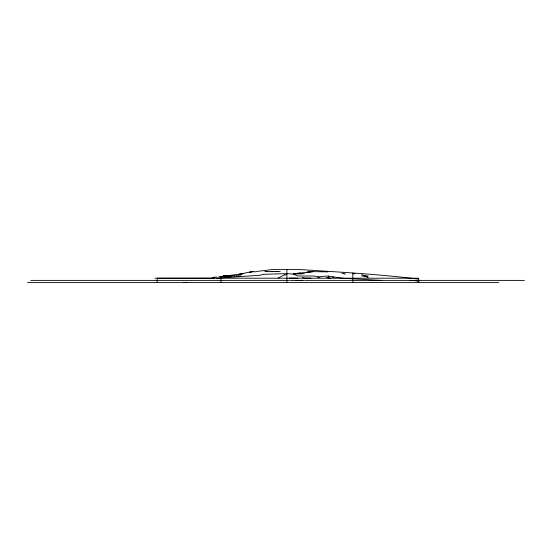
<?xml version="1.0" encoding="UTF-8"?>
<svg xmlns="http://www.w3.org/2000/svg" width="552" height="552" viewBox="0 0 552 552"><rect width="100%" height="100%" fill="white"/><g stroke="black" fill="none" stroke-linecap="round" stroke-linejoin="round"><path stroke-width="0.83" d="M278.104 278.098L284.701 274.723M249.532 272.474L251.733 271.605L253.927 271.605L251.733 271.874M249.532 272.515L251.733 271.708L253.927 271.605M249.532 272.391L251.733 271.605L238.54 274.441L242.942 273.716L220.959 276.566M254.658 271.936L257.591 271.356M284.701 275.055L286.895 274.565M240.741 274.061L242.942 273.599M223.891 276.248L227.555 275.862M187.259 282.313L183.595 282.596M220.959 276.731L225.354 276L234.145 275.834M216.563 278.201L260.523 275.22L262.717 274.344L286.895 273.606L293.491 274.151L297.887 276L313.267 276L319.863 276.842L326.46 276.014L344.041 278.346L381.404 280.395M327.922 271.881L311.073 271.605L306.677 272.329L313.267 271.605L293.491 273.799L304.476 273.702M300.081 273.012L295.686 273.585M218.764 276.738L225.354 276L223.16 276.2M212.168 277.539L216.563 276.98M258.322 271.267L273.709 269.404L297.887 269.404C338.266 272.101 378.741 274.075 418.768 279.167L418.768 282.596M223.16 276.241L225.354 276M229.018 275.862L225.354 276.131M236.346 276L238.54 275.814M234.145 276L236.346 275.821M238.54 276L240.741 275.834M229.749 276L231.95 275.841M229.749 275.848L227.555 276L229.018 275.965M295.686 273.799L297.887 273.682M297.887 273.799L300.081 273.688M300.081 273.799L302.282 273.695M271.508 271.605L273.709 271.529M229.749 276.048L231.95 276M214.369 278.201L157.223 278.243L157.223 282.596M275.903 271.605L278.104 271.57M289.096 278.098L297.887 278.201M267.113 271.577L264.919 271.605L280.299 271.605M352.832 273.799L355.026 273.799M361.622 275.979L368.218 276M154.988 278.201L418.726 278.201M30.795 280.395L289.02 280.395M289.869 280.395L304.476 280.395M305.297 280.395L524.4 280.395M27.6 282.596L498.76 282.596M295.686 280.382L297.887 280.395M300.081 280.368L302.282 280.395M363.823 276L366.017 276.055L368.218 277.339M311.073 278.201L304.476 278.091L302.282 277.497M326.46 277.601L330.855 278.201M317.662 277.332L319.863 277.649M341.84 273.164L344.041 273.53M418.768 281.403L416.567 280.996A24.336 24.336 0 0 0 409.977 280.395M344.041 273.799L345.504 274.102M361.622 274.482L365.286 276.159M367.48 277.401L366.017 276.517M352.832 272.964L352.832 282.596M333.049 276.573L333.049 277.732M328.654 275.772L328.654 277.918M286.895 269.404L286.895 282.596M220.959 276.504L220.959 282.596M295.686 273.675L293.491 273.799L295.686 273.682"/></g></svg>
